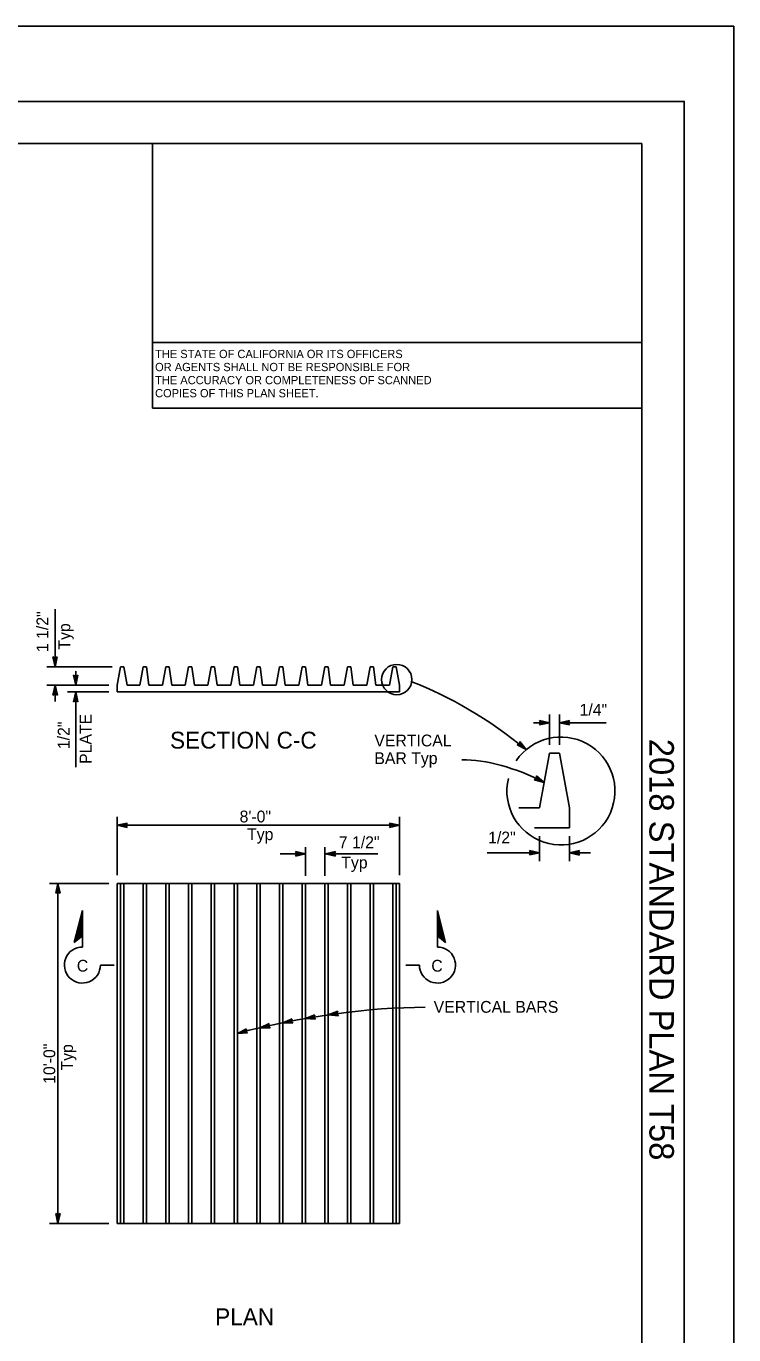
# Model space of a CAD drawing. Extents: x -894 to 866, y -476 to 714.
# Drawn here: x 447 to 866, y -63 to 714 of the extents above; entities that cross this region are included whole.
import ezdxf

# ---------------------------------------------------------------- set-up
doc = ezdxf.new("R2010")
doc.units = 0
for name, color, linetype in [('10 Sheet Format', 7, 'Continuous'), ('22 Misc Cnst Det', 7, 'Continuous'), ('56 Stage 3 Anno', 7, 'Continuous'), ('57 Undefined', 7, 'Continuous'), ('60 Nongeo Data', 7, 'Continuous')]:
    doc.layers.add(name, color=color, linetype=linetype)

msp = doc.modelspace()

# ---------------------------------------------------------------- linework, layer by layer
at = {"layer": '10 Sheet Format'}
for p, q in [((-863.46, 668.96), (836.55, 668.96)), ((836.55, 668.96), (836.55, -431.04)), ((-813.45, 643.96), (811.55, 643.96)), ((521.56, 525.89), (521.56, 643.96)), ((811.55, -406.04), (811.55, 643.96)), ((811.55, 525.89), (521.56, 525.89)), ((521.56, 487.06), (521.56, 525.89)), ((811.55, 487.06), (521.56, 487.06))]:
    msp.add_line(p, q, dxfattribs=at)
for points in [[(-894.04, 713.56), (865.96, 713.56), (865.96, -476.44), (-894.04, -476.44)], [(-863.46, -431.04), (836.55, -431.04), (836.55, 668.96), (-863.46, 668.96)]]:
    msp.add_lwpolyline(points, close=True, dxfattribs=at)
at = {"layer": '22 Misc Cnst Det'}
for p, q in [((479.94, 189.09), (475.12, 170.19)), ((479.94, 187.54), (475.62, 170.6)), ((479.94, 167.44), (479.94, 189.09)), ((690.34, 189.09), (695.16, 170.19)), ((690.34, 167.44), (690.34, 189.09)), ((690.34, 187.54), (694.66, 170.6)), ((479.94, 185.98), (476.12, 171)), ((479.94, 184.43), (476.62, 171.4)), ((479.94, 182.88), (477.12, 171.81)), ((479.94, 181.32), (477.62, 172.21)), ((479.94, 179.77), (478.12, 172.62)), ((690.34, 185.98), (694.16, 171)), ((690.34, 184.43), (693.66, 171.4)), ((690.34, 182.88), (693.16, 171.81)), ((690.34, 181.32), (692.66, 172.21)), ((690.34, 179.77), (692.16, 172.62)), ((479.94, 174.09), (475.12, 170.19)), ((479.94, 178.21), (478.62, 173.02)), ((479.94, 176.66), (479.12, 173.43)), ((479.94, 175.1), (479.62, 173.83)), ((690.34, 178.21), (691.66, 173.02)), ((690.34, 176.66), (691.16, 173.43)), ((690.34, 175.1), (690.66, 173.83)), ((690.34, 174.09), (695.16, 170.19)), ((490.63, 156.75), (498.76, 156.75)), ((679.65, 156.75), (671.52, 156.75))]:
    msp.add_line(p, q, dxfattribs=at)
for centre, start, end in [((479.94, 156.75), 90.00004, 0.00053), ((690.34, 156.75), 179.99947, 89.99996)]:
    msp.add_arc(centre, 10.69, start, end, dxfattribs=at)
at = {"layer": '56 Stage 3 Anno'}
for p, q in [((463.78, 367.85), (463.78, 333.54)), ((463.78, 338.66), (462.46, 339.45)), ((462.46, 339.45), (462.46, 339.45)), ((462.46, 339.45), (463.78, 333.54)), ((462.81, 339.24), (463.78, 334.9)), ((463.17, 339.01), (463.78, 336.26)), ((463.51, 338.83), (463.78, 337.62)), ((463.78, 333.54), (465.09, 339.45)), ((465.09, 339.45), (463.78, 338.66)), ((463.78, 336.26), (464.4, 339.04)), ((463.78, 337.62), (464.04, 338.81)), ((463.79, 334.91), (464.74, 339.22)), ((465.09, 339.45), (465.09, 339.45)), ((497.62, 333.54), (458.86, 333.54)), ((463.78, 333.54), (463.78, 333.54)), ((475.96, 327.83), (474.64, 328.62)), ((474.64, 328.62), (474.64, 328.62)), ((474.64, 328.62), (475.96, 322.72)), ((474.99, 328.41), (475.96, 324.07)), ((475.35, 328.18), (475.96, 325.44)), ((475.69, 328.01), (475.96, 326.8)), ((475.96, 322.72), (475.96, 331.04)), ((475.96, 322.72), (477.27, 328.62)), ((477.27, 328.62), (475.96, 327.83)), ((475.96, 325.44), (476.58, 328.22)), ((475.96, 326.8), (476.22, 327.98)), ((475.97, 324.09), (476.92, 328.39)), ((477.27, 328.62), (477.27, 328.62)), ((495.65, 322.72), (458.86, 322.72)), ((463.78, 322.72), (462.47, 316.81)), ((463.78, 321.35), (462.83, 317.04)), ((463.79, 320), (463.17, 317.22)), ((463.79, 318.64), (463.52, 317.45)), ((463.78, 322.72), (463.78, 313.11)), ((465.1, 316.81), (463.78, 322.72)), ((463.78, 322.72), (463.78, 322.72)), ((464.75, 317.02), (463.78, 321.36)), ((464.4, 317.25), (463.79, 320)), ((464.06, 317.43), (463.79, 318.64)), ((495.65, 318.78), (471.04, 318.78)), ((475.96, 318.78), (474.65, 312.87)), ((475.96, 322.72), (475.96, 322.72)), ((475.96, 274.01), (475.96, 318.78)), ((477.28, 312.87), (475.96, 318.78)), ((475.96, 318.78), (475.96, 318.78)), ((462.47, 316.81), (463.78, 317.6)), ((462.47, 316.81), (462.47, 316.81)), ((463.78, 317.6), (465.1, 316.81)), ((465.1, 316.81), (465.1, 316.81)), ((474.65, 312.87), (475.96, 313.66)), ((474.65, 312.87), (474.65, 312.87)), ((475.96, 317.41), (475.01, 313.11)), ((475.96, 316.06), (475.35, 313.28)), ((475.97, 314.7), (475.7, 313.51)), ((476.93, 313.09), (475.96, 317.42)), ((476.58, 313.32), (475.96, 316.06)), ((475.96, 313.66), (477.28, 312.87)), ((476.24, 313.49), (475.97, 314.7)), ((477.28, 312.87), (477.28, 312.87)), ((756.74, 287.29), (756.74, 305.36)), ((762.64, 287.29), (762.64, 305.36)), ((747.16, 300.44), (756.74, 300.44)), ((751.62, 300.44), (750.83, 301.76)), ((750.83, 301.76), (750.83, 301.76)), ((750.83, 301.76), (756.74, 300.44)), ((756.74, 300.44), (750.83, 299.13)), ((750.83, 299.13), (751.62, 300.44)), ((750.83, 299.13), (750.83, 299.13)), ((751.04, 301.41), (755.38, 300.44)), ((755.37, 300.44), (751.06, 299.49)), ((754.02, 300.44), (751.24, 299.83)), ((751.27, 301.06), (754.02, 300.44)), ((751.45, 300.71), (752.66, 300.44)), ((752.66, 300.44), (751.47, 300.18)), ((756.74, 300.44), (756.74, 300.44)), ((762.64, 300.44), (768.55, 301.75)), ((762.64, 300.44), (790.33, 300.44)), ((768.55, 299.12), (762.64, 300.44)), ((762.64, 300.44), (762.64, 300.44)), ((768.33, 299.47), (764, 300.44)), ((764.01, 300.44), (768.32, 301.4)), ((765.36, 300.44), (768.14, 301.06)), ((768.11, 299.83), (765.36, 300.44)), ((766.72, 300.44), (767.91, 300.7)), ((767.93, 300.17), (766.72, 300.44)), ((768.55, 301.75), (767.76, 300.44)), ((767.76, 300.44), (768.55, 299.12)), ((768.55, 301.75), (768.55, 301.75)), ((768.55, 299.12), (768.55, 299.12)), ((737.57, 287.36), (739.01, 287.88)), ((742.97, 284.64), (737.57, 287.36)), ((737.57, 287.36), (737.57, 287.36)), ((741.91, 285.5), (737.97, 287.49)), ((740.87, 286.36), (738.33, 287.64)), ((739.82, 287.22), (738.73, 287.77)), ((739.01, 287.88), (739.24, 289.4)), ((739.05, 288.2), (739.82, 287.22)), ((739.13, 288.57), (740.87, 286.36)), ((739.18, 288.99), (741.92, 285.5)), ((739.24, 289.4), (739.24, 289.4)), ((739.24, 289.4), (742.97, 284.64)), ((742.97, 284.64), (742.97, 284.64)), ((747.75, 266.63), (749.05, 267.43)), ((753.59, 265.08), (747.75, 266.63)), ((747.75, 266.63), (747.75, 266.63)), ((752.38, 265.71), (748.11, 266.84)), ((751.18, 266.33), (748.42, 267.06)), ((749.97, 266.96), (748.79, 267.27)), ((749.05, 267.43), (748.95, 268.96)), ((748.95, 268.96), (748.95, 268.96)), ((748.95, 268.96), (753.59, 265.08)), ((748.98, 268.56), (752.39, 265.71)), ((749.02, 268.14), (751.18, 266.33)), ((749.02, 267.75), (749.97, 266.96)), ((753.59, 265.08), (753.59, 265.08)), ((500.57, 244.56), (500.57, 210.11)), ((500.57, 239.64), (506.47, 240.95)), ((500.57, 239.64), (506.47, 240.95)), ((506.47, 240.95), (505.69, 239.64)), ((506.47, 240.95), (505.69, 239.64)), ((506.47, 240.95), (506.47, 240.95)), ((506.47, 240.95), (506.47, 240.95)), ((662.77, 239.64), (661.99, 240.96)), ((661.99, 240.96), (661.99, 240.96)), ((661.99, 240.96), (667.89, 239.64)), ((662.2, 240.61), (666.53, 239.64)), ((667.89, 244.56), (667.89, 210.11)), ((500.57, 239.64), (667.89, 239.64)), ((506.47, 238.32), (500.57, 239.64)), ((500.57, 239.64), (500.57, 239.64)), ((506.47, 238.32), (500.57, 239.64)), ((500.57, 239.64), (500.57, 239.64)), ((506.26, 238.67), (501.93, 239.64)), ((506.26, 238.67), (501.93, 239.64)), ((501.94, 239.64), (506.24, 240.59)), ((501.94, 239.64), (506.24, 240.59)), ((503.29, 239.63), (506.07, 240.25)), ((503.29, 239.63), (506.07, 240.25)), ((506.03, 239.02), (503.29, 239.63)), ((506.03, 239.02), (503.29, 239.63)), ((504.65, 239.63), (505.84, 239.9)), ((504.65, 239.63), (505.84, 239.9)), ((505.86, 239.36), (504.65, 239.63)), ((505.86, 239.36), (504.65, 239.63)), ((505.69, 239.64), (506.47, 238.32)), ((505.69, 239.64), (506.47, 238.32)), ((506.47, 238.32), (506.47, 238.32)), ((506.47, 238.32), (506.47, 238.32)), ((667.89, 239.64), (661.99, 238.33)), ((661.99, 238.33), (662.77, 239.64)), ((661.99, 238.33), (661.99, 238.33)), ((666.52, 239.63), (662.22, 238.68)), ((665.17, 239.64), (662.39, 239.02)), ((662.43, 240.25), (665.17, 239.64)), ((662.6, 239.91), (663.81, 239.64)), ((663.81, 239.64), (662.62, 239.38)), ((667.89, 239.64), (667.89, 239.64)), ((750.83, 233.16), (750.83, 218.41)), ((768.55, 233.16), (768.55, 218.41)), ((612.12, 209.65), (612.12, 226.6)), ((623.6, 209.65), (623.6, 226.6)), ((597.23, 222.71), (612.12, 222.71)), ((607, 222.71), (606.21, 224.03)), ((606.21, 224.03), (606.21, 224.03)), ((606.21, 224.03), (612.12, 222.71)), ((612.12, 222.71), (606.21, 221.41)), ((606.21, 221.41), (607, 222.71)), ((606.21, 221.41), (606.21, 221.41)), ((606.43, 223.68), (610.76, 222.71)), ((610.75, 222.71), (606.45, 221.76)), ((609.4, 222.72), (606.62, 222.1)), ((606.66, 223.33), (609.4, 222.72)), ((606.83, 222.99), (608.04, 222.72)), ((608.04, 222.72), (606.85, 222.45)), ((612.12, 222.71), (612.12, 222.71)), ((623.97, 222.71), (629.87, 224.02)), ((623.97, 222.71), (655.07, 222.71)), ((629.87, 221.4), (623.97, 222.71)), ((623.97, 222.71), (623.97, 222.71)), ((629.66, 221.75), (625.33, 222.71)), ((625.34, 222.72), (629.64, 223.67)), ((626.69, 222.71), (629.47, 223.33)), ((629.43, 222.1), (626.69, 222.71)), ((628.05, 222.71), (629.24, 222.97)), ((629.26, 222.44), (628.05, 222.71)), ((629.87, 224.02), (629.09, 222.71)), ((629.09, 222.71), (629.87, 221.4)), ((629.87, 224.02), (629.87, 224.02)), ((629.87, 221.4), (629.87, 221.4)), ((719.73, 223.33), (750.83, 223.33)), ((745.71, 223.33), (744.93, 224.65)), ((744.93, 224.65), (744.93, 224.65)), ((744.93, 224.65), (750.83, 223.33)), ((750.83, 223.33), (744.93, 222.02)), ((744.93, 222.02), (745.71, 223.33)), ((744.93, 222.02), (744.93, 222.02)), ((745.14, 224.3), (749.47, 223.33)), ((749.46, 223.32), (745.16, 222.37)), ((748.11, 223.33), (745.33, 222.71)), ((745.37, 223.94), (748.11, 223.33)), ((745.54, 223.6), (746.75, 223.33)), ((746.75, 223.33), (745.56, 223.07)), ((750.83, 223.33), (750.83, 223.33)), ((768.55, 223.33), (774.45, 224.64)), ((768.55, 223.33), (781.02, 223.33)), ((774.45, 222.01), (768.55, 223.33)), ((768.55, 223.33), (768.55, 223.33)), ((774.24, 222.36), (769.91, 223.33)), ((769.92, 223.33), (774.22, 224.28)), ((771.27, 223.33), (774.05, 223.94)), ((774.01, 222.71), (771.27, 223.33)), ((772.63, 223.32), (773.82, 223.59)), ((773.84, 223.05), (772.63, 223.32)), ((774.45, 224.64), (773.67, 223.33)), ((773.67, 223.33), (774.45, 222.01)), ((774.45, 224.64), (774.45, 224.64)), ((774.45, 222.01), (774.45, 222.01)), ((460.45, 205.19), (495.65, 205.19)), ((464.12, 199.28), (465.44, 205.19)), ((464.12, 199.28), (465.44, 205.19)), ((464.47, 199.5), (465.44, 203.83)), ((464.47, 199.5), (465.44, 203.83)), ((464.83, 199.73), (465.44, 202.47)), ((464.83, 199.73), (465.44, 202.47)), ((465.44, 205.19), (465.44, 3.42)), ((465.44, 205.19), (465.44, 205.19)), ((465.44, 205.19), (466.75, 199.28)), ((465.44, 205.19), (465.44, 205.19)), ((465.44, 205.19), (466.75, 199.28)), ((465.44, 203.82), (466.4, 199.51)), ((465.44, 203.82), (466.4, 199.51)), ((465.44, 202.47), (466.05, 199.69)), ((465.44, 202.47), (466.05, 199.69)), ((465.44, 200.07), (464.12, 199.28)), ((465.44, 200.07), (464.12, 199.28)), ((464.12, 199.28), (464.12, 199.28)), ((464.12, 199.28), (464.12, 199.28)), ((465.17, 199.9), (465.44, 201.11)), ((465.17, 199.9), (465.44, 201.11)), ((465.44, 201.11), (465.7, 199.92)), ((465.44, 201.11), (465.7, 199.92)), ((466.75, 199.28), (465.44, 200.07)), ((466.75, 199.28), (465.44, 200.07)), ((466.75, 199.28), (466.75, 199.28)), ((466.75, 199.28), (466.75, 199.28)), ((598.67, 122.47), (604.2, 124.92)), ((600.01, 122.74), (604.04, 124.53)), ((604.2, 124.92), (603.68, 123.48)), ((604.2, 124.92), (604.2, 124.92)), ((612.12, 125), (617.71, 127.3)), ((618.16, 124.71), (612.12, 125)), ((612.12, 125), (612.12, 125)), ((617.89, 125.02), (613.46, 125.23)), ((613.47, 125.24), (617.55, 126.91)), ((614.8, 125.46), (617.43, 126.55)), ((617.61, 125.33), (614.8, 125.46)), ((616.14, 125.7), (617.27, 126.16)), ((617.38, 125.64), (616.14, 125.7)), ((617.71, 127.3), (617.16, 125.88)), ((617.16, 125.88), (618.16, 124.71)), ((617.71, 127.3), (617.71, 127.3)), ((618.16, 124.71), (618.16, 124.71)), ((625.57, 127.16), (631.23, 129.31)), ((631.61, 126.71), (625.57, 127.16)), ((625.57, 127.16), (625.57, 127.16)), ((631.34, 127.02), (626.92, 127.35)), ((626.93, 127.36), (631.05, 128.92)), ((628.26, 127.55), (630.92, 128.56)), ((631.07, 127.34), (628.26, 127.55)), ((629.61, 127.74), (630.75, 128.18)), ((630.84, 127.65), (629.61, 127.74)), ((631.23, 129.31), (630.64, 127.9)), ((630.64, 127.9), (631.61, 126.71)), ((631.23, 129.31), (631.23, 129.31)), ((631.61, 126.71), (631.61, 126.71)), ((571.76, 116.24), (577.14, 119.01)), ((577.81, 116.46), (571.76, 116.24)), ((577.52, 116.75), (573.08, 116.58)), ((573.09, 116.59), (577.01, 118.6)), ((574.4, 116.93), (576.93, 118.23)), ((577.2, 117.03), (574.4, 116.93)), ((575.71, 117.27), (576.79, 117.83)), ((576.95, 117.32), (575.71, 117.27)), ((577.14, 119.01), (576.71, 117.54)), ((576.71, 117.54), (577.81, 116.46)), ((577.14, 119.01), (577.14, 119.01)), ((577.81, 116.46), (577.81, 116.46)), ((585.22, 119.56), (590.68, 122.16)), ((591.27, 119.6), (585.22, 119.56)), ((585.22, 119.56), (585.22, 119.56)), ((590.98, 119.89), (586.54, 119.86)), ((586.55, 119.87), (590.53, 121.77)), ((587.87, 120.17), (590.44, 121.39)), ((590.68, 120.19), (587.87, 120.17)), ((589.19, 120.47), (590.29, 121)), ((590.43, 120.48), (589.19, 120.47)), ((590.68, 122.16), (590.2, 120.71)), ((590.2, 120.71), (591.27, 119.6)), ((590.68, 122.16), (590.68, 122.16)), ((591.27, 119.6), (591.27, 119.6)), ((604.72, 122.35), (598.67, 122.47)), ((598.67, 122.47), (598.67, 122.47)), ((604.44, 122.65), (600, 122.74)), ((601.33, 123.01), (603.94, 124.16)), ((604.14, 122.95), (601.33, 123.01)), ((602.67, 123.27), (603.78, 123.77)), ((603.91, 123.25), (602.67, 123.27)), ((603.68, 123.48), (604.72, 122.35)), ((604.72, 122.35), (604.72, 122.35)), ((571.76, 116.24), (571.76, 116.24)), ((465.44, 3.42), (464.13, 9.32)), ((464.13, 9.32), (464.13, 9.32)), ((464.13, 9.32), (465.44, 8.54)), ((465.44, 4.79), (464.48, 9.09)), ((465.44, 6.14), (464.83, 8.92)), ((465.44, 7.5), (465.18, 8.69)), ((465.44, 8.54), (466.76, 9.32)), ((466.76, 9.32), (465.44, 3.42)), ((466.41, 9.11), (465.44, 4.78)), ((466.05, 8.88), (465.44, 6.14)), ((465.71, 8.71), (465.44, 7.5)), ((466.76, 9.32), (466.76, 9.32)), ((460.45, 3.42), (495.65, 3.42)), ((465.44, 3.42), (465.44, 3.42))]:
    msp.add_line(p, q, dxfattribs=at)
msp.add_circle((666.21, 326.07), 8.98, dxfattribs=at)
msp.add_arc((763.5, 259.96), 32.01, 166.5593, 145.95516, dxfattribs=at)
for centre, major_axis, ratio, start_param, end_param in [((703.67, 242.31), (99.44, -78.95), 0.452596, 1.538094, 2.189581), ((738.95, 240.3), (56.84, -28.27), 0.452596, 1.538094, 2.417588), ((613.42, 94.1), (-122.91, -22.48), 0.24528, 4.066196, 5.012915)]:
    msp.add_ellipse(centre, major_axis=major_axis, ratio=ratio, start_param=start_param, end_param=end_param, dxfattribs=at)
at = {"layer": '60 Nongeo Data'}
for p, q in [((502.54, 333.54), (500.57, 322.72)), ((504.51, 333.54), (502.54, 333.54)), ((506.47, 322.72), (504.51, 333.54)), ((515.99, 333.54), (514.02, 322.72)), ((517.95, 333.54), (515.99, 333.54)), ((517.95, 333.54), (519.4, 322.72)), ((529.44, 333.54), (527.47, 322.72)), ((531.41, 333.54), (529.44, 333.54)), ((531.41, 333.54), (532.85, 322.72)), ((542.89, 333.54), (540.92, 322.72)), ((544.86, 333.54), (542.89, 333.54)), ((544.86, 333.54), (546.3, 322.72)), ((556.34, 333.54), (554.37, 322.72)), ((558.31, 333.54), (556.34, 333.54)), ((558.31, 333.54), (559.75, 322.72)), ((569.79, 333.54), (567.82, 322.72)), ((571.76, 333.54), (569.79, 333.54)), ((571.76, 333.54), (573.2, 322.72)), ((583.24, 333.54), (581.28, 322.72)), ((585.21, 333.54), (583.24, 333.54)), ((585.21, 333.54), (586.66, 322.72)), ((596.7, 333.54), (594.73, 322.72)), ((598.66, 333.54), (596.7, 333.54)), ((598.66, 333.54), (600.11, 322.72)), ((610.15, 333.54), (608.18, 322.72)), ((612.12, 333.54), (610.15, 333.54)), ((612.12, 333.54), (613.56, 322.72)), ((623.6, 333.54), (621.63, 322.72)), ((625.57, 333.54), (623.6, 333.54)), ((625.57, 333.54), (627.01, 322.72)), ((637.05, 333.54), (635.08, 322.72)), ((639.02, 333.54), (637.05, 333.54)), ((639.02, 333.54), (640.46, 322.72)), ((650.5, 333.54), (648.53, 322.72)), ((652.47, 333.54), (650.5, 333.54)), ((652.47, 333.54), (653.91, 322.72)), ((663.95, 333.54), (661.99, 322.72)), ((665.92, 333.54), (663.95, 333.54)), ((665.92, 333.54), (667.89, 322.72)), ((500.57, 318.78), (500.57, 322.72)), ((667.89, 318.78), (500.57, 318.78)), ((514.02, 322.72), (506.47, 322.72)), ((527.47, 322.72), (519.4, 322.72)), ((540.92, 322.72), (532.85, 322.72)), ((554.37, 322.72), (546.3, 322.72)), ((567.82, 322.72), (559.75, 322.72)), ((581.28, 322.72), (573.2, 322.72)), ((594.73, 322.72), (586.66, 322.72)), ((608.18, 322.72), (600.11, 322.72)), ((621.63, 322.72), (613.56, 322.72)), ((635.08, 322.72), (627.01, 322.72)), ((648.53, 322.72), (640.46, 322.72)), ((661.99, 322.72), (653.91, 322.72)), ((667.89, 318.78), (667.89, 322.72)), ((756.74, 282.37), (750.83, 249.89)), ((762.64, 282.37), (756.74, 282.37)), ((762.64, 282.37), (768.55, 249.89)), ((750.83, 249.89), (738.51, 249.89)), ((768.55, 238.08), (768.55, 249.89)), ((768.55, 238.08), (747.77, 238.08)), ((500.57, 205.19), (667.89, 205.19)), ((500.57, 205.19), (500.57, 3.42)), ((502.54, 205.19), (502.54, 3.42)), ((504.51, 205.19), (504.51, 3.42)), ((515.99, 205.19), (515.99, 3.42)), ((517.96, 205.19), (517.96, 3.42)), ((529.44, 205.19), (529.44, 3.42)), ((531.41, 205.19), (531.41, 3.42)), ((542.89, 205.19), (542.89, 3.42)), ((544.86, 205.19), (544.86, 3.42)), ((556.34, 205.19), (556.34, 3.42)), ((558.31, 205.19), (558.31, 3.42)), ((569.8, 205.19), (569.8, 3.42)), ((571.76, 205.19), (571.76, 3.42)), ((583.25, 205.19), (583.25, 3.42)), ((585.22, 205.19), (585.22, 3.42)), ((596.7, 205.19), (596.7, 3.42)), ((598.67, 205.19), (598.67, 3.42)), ((610.15, 205.19), (610.15, 3.42)), ((612.12, 205.19), (612.12, 3.42)), ((623.6, 205.19), (623.6, 3.42)), ((625.57, 205.19), (625.57, 3.42)), ((637.05, 205.19), (637.05, 3.42)), ((639.02, 205.19), (639.02, 3.42)), ((650.51, 205.19), (650.51, 3.42)), ((652.47, 205.19), (652.47, 3.42)), ((663.95, 205.19), (663.95, 3.42)), ((665.92, 205.19), (665.92, 3.42)), ((667.89, 205.19), (667.89, 3.42)), ((500.57, 3.42), (667.89, 3.42))]:
    msp.add_line(p, q, dxfattribs=at)

# ---------------------------------------------------------------- texts
at = {"layer": '10 Sheet Format'}
for s, p in [('THE STATE OF CALIFORNIA OR ITS OFFICERS', (523.03, 516.71)), ('OR AGENTS SHALL NOT BE RESPONSIBLE FOR', (523.03, 508.96)), ('THE ACCURACY OR COMPLETENESS OF SCANNED', (523.03, 501.21)), ('COPIES OF THIS PLAN SHEET.', (523.03, 493.46))]:
    msp.add_text(s, height=4.9, dxfattribs=at).set_placement(p)
msp.add_text('2018 STANDARD PLAN T58', height=14.5, rotation=270, dxfattribs=at).set_placement((815.95, 290.91))
at = {"layer": '57 Undefined'}
for s, p in [('1 1/2"', (459.75, 342.38)), ('Typ', (472.75, 343.83)), ('PLATE', (485.36, 276.04)), ('1/2"', (472.36, 284.81)), ('10\'-0"', (463.83, 86.28)), ('Typ', (474.33, 94.2))]:
    msp.add_text(s, height=7, rotation=90, dxfattribs=at).set_placement(p)
for s, height, p in [('1/4"', 7, (774.58, 304.65)), ('SECTION C-C', 10, (531.87, 285.12)), ('VERTICAL', 7, (652.95, 286.42)), ('BAR Typ', 7, (652.95, 275.92)), ('8\'-0"', 7, (573.09, 241.34)), ('Typ', 7, (577.54, 230.84)), ('7 1/2"', 7, (631.9, 226.06)), ('1/2"', 7, (720.38, 228.87)), ('Typ', 7, (633.35, 214.06)), ('C', 7, (476.65, 152.82)), ('C', 7, (686.71, 152.82)), ('VERTICAL BARS', 7, (688.1, 128.44)), ('PLAN', 10, (558.62, -56.85))]:
    msp.add_text(s, height=height, dxfattribs=at).set_placement(p)

doc.saveas('drawing.dxf')
